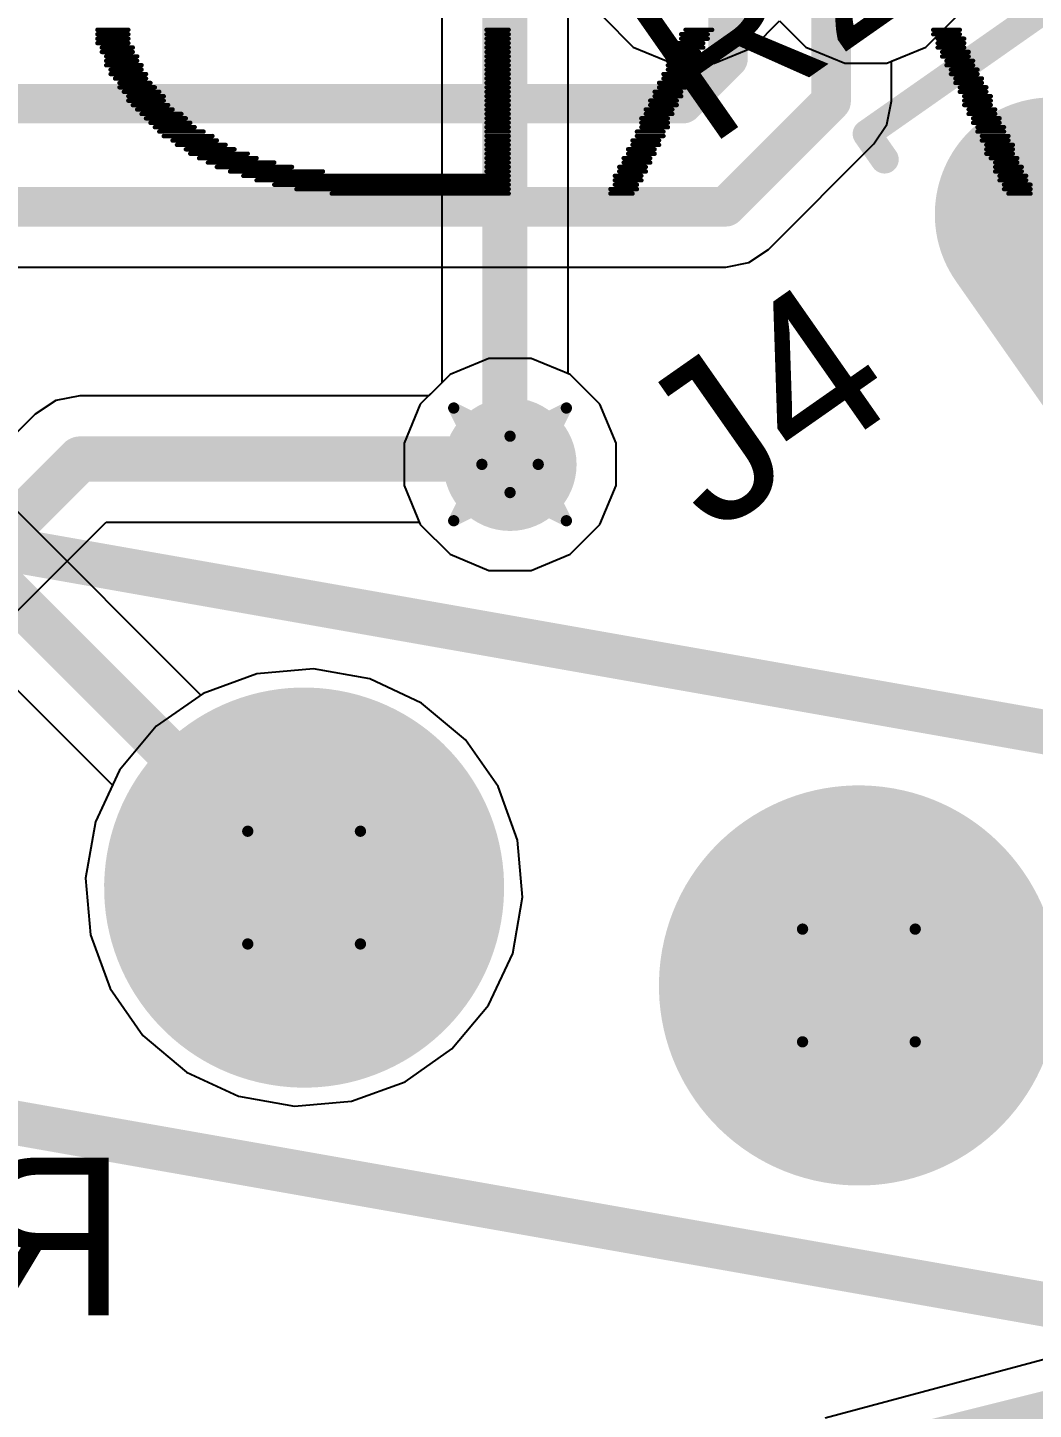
# Model space of a CAD drawing. Header units: inches. Extents: x -8 to 384, y -12 to 64.
# Drawn here: x 16.49 to 21.03, y -8.25 to -2.02 of the extents above; entities that cross this region are included whole.
import ezdxf

# ---------------------------------------------------------------- set-up
doc = ezdxf.new("R2010")
doc.units = ezdxf.units.IN
for name, color, linetype in [('Board_outline', 216, 'Continuous'), ('Bottom Layer', 5, 'Continuous'), ('Bottom Overlay', 54, 'Continuous'), ('Bottom Solder', 6, 'Continuous'), ('Drill Drawing', 1, 'Continuous'), ('Mechanical 13', 56, 'Continuous'), ('Multi-Layer', 9, 'Continuous'), ('Pad Holes', 156, 'Continuous'), ('Top Layer', 1, 'Continuous'), ('Top Overlay', 2, 'Continuous'), ('Top Solder', 216, 'Continuous'), ('Via Holes', 16, 'Continuous')]:
    doc.layers.add(name, color=color, linetype=linetype)
doc.styles.add('Arial', font='', dxfattribs={"height": 0.2})
doc.styles.get('Arial').set_extended_font_data('Arial')

# ---------------------------------------------------------------- blocks, each defined once
blk = doc.blocks.new('HDR1X8_10')
at = {"layer": 'Bottom Layer'}
h = blk.add_hatch(color=5, dxfattribs=at)
edge = h.paths.add_edge_path()
edge.add_arc((15.24, 0), 0.8, 0, 360)
h = blk.add_hatch(color=5, dxfattribs=at)
edge = h.paths.add_edge_path()
edge.add_arc((17.78, 0), 0.8, 0, 360)
at = {"layer": 'Bottom Solder'}
h = blk.add_hatch(color=6, dxfattribs=at)
edge = h.paths.add_edge_path()
edge.add_arc((15.24, 0), 0.9016, 0, 360)
h = blk.add_hatch(color=6, dxfattribs=at)
edge = h.paths.add_edge_path()
edge.add_arc((17.78, 0), 0.9016, 0, 360)
at = {"layer": 'Multi-Layer'}
h = blk.add_hatch(color=9, dxfattribs=at)
edge = h.paths.add_edge_path()
edge.add_arc((15.24, 0), 0.8, 0, 360)
h = blk.add_hatch(color=9, dxfattribs=at)
edge = h.paths.add_edge_path()
edge.add_arc((17.78, 0), 0.8, 0, 360)
at = {"layer": 'Pad Holes'}
h = blk.add_hatch(color=7, dxfattribs=at)
edge = h.paths.add_edge_path()
edge.add_arc((15.24, 0), 0.475, 0, 360)
h = blk.add_hatch(color=7, dxfattribs=at)
edge = h.paths.add_edge_path()
edge.add_arc((17.78, 0), 0.475, 0, 360)
at = {"layer": 'Top Layer'}
h = blk.add_hatch(color=1, dxfattribs=at)
edge = h.paths.add_edge_path()
edge.add_arc((15.24, 0), 0.8, 0, 360)
h = blk.add_hatch(color=1, dxfattribs=at)
edge = h.paths.add_edge_path()
edge.add_arc((17.78, 0), 0.8, 0, 360)
at = {"layer": 'Top Solder'}
h = blk.add_hatch(color=216, dxfattribs=at)
edge = h.paths.add_edge_path()
edge.add_arc((15.24, 0), 0.9016, 0, 360)
h = blk.add_hatch(color=216, dxfattribs=at)
edge = h.paths.add_edge_path()
edge.add_arc((17.78, 0), 0.9016, 0, 360)
at = {"layer": 'Top Overlay', "const_width": 0.2}
for points in [[(-1.27, 1.27), (19.05, 1.27)], [(-1.27, -1.27), (19.05, -1.27)]]:
    blk.add_lwpolyline(points, dxfattribs=at)
blk = doc.blocks.new('2305018_2_70')
at = {"layer": 'Bottom Layer'}
h = blk.add_hatch(color=5, dxfattribs=at)
edge = h.paths.add_edge_path()
edge.add_arc((-4.45, 1), 0.425, 180, 360)
edge.add_line((-4.025, 1), (-4.025, 2))
edge.add_arc((-4.45, 2), 0.425, 0, 180)
edge.add_line((-4.875, 2), (-4.875, 1))
at = {"layer": 'Bottom Solder'}
h = blk.add_hatch(color=6, dxfattribs=at)
edge = h.paths.add_edge_path()
edge.add_arc((-4.45, 1), 0.5266, 180, 360)
edge.add_line((-3.9234, 1), (-3.9234, 2))
edge.add_arc((-4.45, 2), 0.5266, 0, 180)
edge.add_line((-4.9766, 2), (-4.9766, 1))
at = {"layer": 'Multi-Layer'}
h = blk.add_hatch(color=9, dxfattribs=at)
edge = h.paths.add_edge_path()
edge.add_arc((-4.45, 1), 0.425, 180, 360)
edge.add_line((-4.025, 1), (-4.025, 2))
edge.add_arc((-4.45, 2), 0.425, 0, 180)
edge.add_line((-4.875, 2), (-4.875, 1))
at = {"layer": 'Pad Holes'}
h = blk.add_hatch(color=7, dxfattribs=at)
edge = h.paths.add_edge_path()
edge.add_arc((-4.45, 1), 0.225, 180, 360)
edge.add_line((-4.225, 1), (-4.225, 2))
edge.add_arc((-4.45, 2), 0.225, 0, 180)
edge.add_line((-4.675, 2), (-4.675, 1))
at = {"layer": 'Top Layer'}
h = blk.add_hatch(color=1, dxfattribs=at)
edge = h.paths.add_edge_path()
edge.add_arc((-4.45, 1), 0.425, 180, 360)
edge.add_line((-4.025, 1), (-4.025, 2))
edge.add_arc((-4.45, 2), 0.425, 0, 180)
edge.add_line((-4.875, 2), (-4.875, 1))
at = {"layer": 'Top Solder'}
h = blk.add_hatch(color=216, dxfattribs=at)
edge = h.paths.add_edge_path()
edge.add_arc((-4.45, 1), 0.5266, 180, 360)
edge.add_line((-3.9234, 1), (-3.9234, 2))
edge.add_arc((-4.45, 2), 0.5266, 0, 180)
edge.add_line((-4.9766, 2), (-4.9766, 1))
at = {"layer": 'Mechanical 13', "const_width": 0.127}
blk.add_lwpolyline([(-4.925, 2.775), (4.925, 2.775)], dxfattribs=at)
at = {"layer": 'Mechanical 13', "const_width": 0.0635}
blk.add_lwpolyline([(-4.9567, 2.775, 1), (-4.8932, 2.775, 1)], format="xyb", close=True, dxfattribs=at)
at = {"layer": 'Top Overlay', "const_width": 0.127}
for points in [[(-4.925, 2.775), (4.925, 2.775)], [(-4.925, 2.775), (-4.925, 2.6344)]]:
    blk.add_lwpolyline(points, dxfattribs=at)
at = {"layer": 'Top Overlay', "const_width": 0.0635}
for points in [[(-4.9567, 2.775, 1), (-4.8932, 2.775, 1)], [(-4.9567, 2.775, 1), (-4.8932, 2.775, 1)], [(-4.9568, 2.6344, 1), (-4.8933, 2.6344, 1)]]:
    blk.add_lwpolyline(points, format="xyb", close=True, dxfattribs=at)

msp = doc.modelspace()

# ---------------------------------------------------------------- hatches: boundary and pattern name
at = {"layer": 'Bottom Layer'}
h = msp.add_hatch(color=5, dxfattribs=at)
edge = h.paths.add_edge_path()
edge.add_arc((18.669, -3.9878), 0.3, 0, 360)
at = {"layer": 'Top Layer'}
msp.add_hatch(color=1, dxfattribs=at).paths.add_polyline_path([(23.5817, -7.2571), (25.3152, -6.0433), (22.4076, -1.8909), (20.6742, -3.1046)])
h = msp.add_hatch(color=1, dxfattribs=at)
edge = h.paths.add_edge_path()
edge.add_arc((18.669, -3.9878), 0.3, 0, 360)
at = {"layer": 'Via Holes'}
h = msp.add_hatch(color=7, dxfattribs=at)
edge = h.paths.add_edge_path()
edge.add_arc((18.669, -3.9878), 0.15, 0, 360)

# ---------------------------------------------------------------- linework, layer by layer
at = {"layer": 'Board_outline', "const_width": 0.254}
msp.add_lwpolyline([(37.5368, 13.3604, 1), (-7.4632, 13.3604, 1)], format="xyb", close=True, dxfattribs=at)
at = {"layer": 'Bottom Layer'}
for p, q in [((20.5439, -2.1069), (20.6783, -1.9725)), ((20.3887, -2.1712), (20.5439, -2.1069)), ((20.3887, -2.3515), (20.3887, -2.1712)), ((20.368, -2.4556), (20.3887, -2.3515)), ((20.3091, -2.5438), (20.368, -2.4556)), ((19.8336, -3.0193), (20.3091, -2.5438)), ((20.3091, -2.5438), (20.3091, -2.5438)), ((19.7454, -3.0782), (19.8336, -3.0193)), ((9.5901, -3.0989), (19.6413, -3.0989)), ((19.6413, -3.0989), (19.7454, -3.0782)), ((18.574, -3.51), (18.3983, -3.5827)), ((18.764, -3.51), (18.574, -3.51)), ((18.9397, -3.5827), (18.764, -3.51)), ((18.3983, -3.5827), (18.3026, -3.6785)), ((19.0741, -3.7171), (18.9397, -3.5827)), ((16.6208, -3.7002), (16.5283, -3.7619)), ((16.7298, -3.6785), (16.6208, -3.7002)), ((18.3026, -3.6785), (16.7298, -3.6785)), ((19.1468, -3.8928), (19.0741, -3.7171)), ((16.5283, -3.7619), (15.7001, -4.5902)), ((16.5283, -3.7619), (16.5283, -3.7619)), ((19.1468, -4.0828), (19.1468, -3.8928)), ((19.0741, -4.2585), (19.1468, -4.0828)), ((16.107, -4.989), (16.8478, -4.2482)), ((16.8478, -4.2482), (18.2597, -4.2482)), ((18.2597, -4.2482), (18.2639, -4.2585)), ((18.2639, -4.2585), (18.3983, -4.3929)), ((18.9397, -4.3929), (19.0741, -4.2585)), ((18.3983, -4.3929), (18.574, -4.4656)), ((18.764, -4.4656), (18.9397, -4.3929)), ((18.574, -4.4656), (18.764, -4.4656)), ((17.7835, -4.9099), (17.527, -4.9323)), ((18.037, -4.9546), (17.7835, -4.9099)), ((17.527, -4.9323), (17.285, -5.0204)), ((18.2703, -5.0634), (18.037, -4.9546)), ((17.285, -5.0204), (17.0741, -5.1681)), ((18.4676, -5.2289), (18.2703, -5.0634)), ((17.0741, -5.1681), (16.9087, -5.3653)), ((18.6152, -5.4398), (18.4676, -5.2289)), ((16.9087, -5.3653), (16.7999, -5.5986)), ((18.7033, -5.6817), (18.6152, -5.4398)), ((16.7999, -5.5986), (16.7551, -5.8522)), ((18.7257, -5.9382), (18.7033, -5.6817)), ((16.7551, -5.8522), (16.7776, -6.1087)), ((18.681, -6.1918), (18.7257, -5.9382)), ((16.7776, -6.1087), (16.8656, -6.3506)), ((18.5722, -6.4251), (18.681, -6.1918)), ((16.8656, -6.3506), (17.0133, -6.5615)), ((18.4067, -6.6223), (18.5722, -6.4251)), ((17.0133, -6.5615), (17.2105, -6.727)), ((18.1958, -6.77), (18.4067, -6.6223)), ((17.2105, -6.727), (17.4439, -6.8358)), ((17.9539, -6.8581), (18.1958, -6.77)), ((17.4439, -6.8358), (17.6974, -6.8805)), ((17.6974, -6.8805), (17.9539, -6.8581)), ((21.4965, -7.9089), (20.0899, -8.2858))]:
    msp.add_line(p, q, dxfattribs=at)
for points, const_width in [([(19.652, -2.159), (19.652, -1.8583)], 0.1778), ([(20.1168, -2.3515), (20.1168, -1.8583)], 0.1778), ([(19.4488, -2.3622), (19.652, -2.159)], 0.1778), ([(10.2039, -2.3622), (19.4488, -2.3622)], 0.1778), ([(19.6413, -2.827), (20.1168, -2.3515)], 0.1778), ([(9.5901, -2.827), (19.6413, -2.827)], 0.1778), ([(15.239, -5.4541), (16.7298, -3.9634)], 0.2032), ([(16.7298, -3.9634), (18.6446, -3.9634)], 0.2032), ([(18.6446, -3.9634), (18.669, -3.9878)], 0.2032)]:
    msp.add_lwpolyline(points, dxfattribs=dict(at, const_width=const_width))
for points, const_width in [([(19.6075, -2.159, 1), (19.6964, -2.159, 1)], 0.0889), ([(19.6075, -2.159, 1), (19.6964, -2.159, 1)], 0.0889), ([(19.4043, -2.3622, 1), (19.4932, -2.3622, 1)], 0.0889), ([(19.4043, -2.3622, 1), (19.4932, -2.3622, 1)], 0.0889), ([(20.0724, -2.3515, 1), (20.1612, -2.3515, 1)], 0.0889), ([(20.0724, -2.3515, 1), (20.1612, -2.3515, 1)], 0.0889), ([(19.5969, -2.827, 1), (19.6858, -2.827, 1)], 0.0889), ([(19.5969, -2.827, 1), (19.6858, -2.827, 1)], 0.0889), ([(16.679, -3.9634, 1), (16.7806, -3.9634, 1)], 0.1016), ([(16.679, -3.9634, 1), (16.7806, -3.9634, 1)], 0.1016), ([(18.5938, -3.9634, 1), (18.6954, -3.9634, 1)], 0.1016), ([(18.5938, -3.9634, 1), (18.6954, -3.9634, 1)], 0.1016), ([(18.6182, -3.9878, 1), (18.7198, -3.9878, 1)], 0.1016)]:
    msp.add_lwpolyline(points, format="xyb", close=True, dxfattribs=dict(at, const_width=const_width))
at = {"layer": 'Bottom Overlay', "const_width": 0.0199}
for points in [[(16.8084, -2.0294), (16.948, -2.0294)], [(16.8084, -2.0493), (16.948, -2.0493)], [(18.5631, -2.0294), (18.6628, -2.0294)], [(18.5631, -2.0493), (18.6628, -2.0493)], [(19.4405, -2.0493), (19.5601, -2.0493)], [(19.4604, -2.0294), (19.5801, -2.0294)], [(20.5771, -2.0294), (20.6967, -2.0294)], [(20.5771, -2.0493), (20.6967, -2.0493)], [(16.8084, -2.0693), (16.948, -2.0693)], [(16.8084, -2.0892), (16.948, -2.0892)], [(16.8283, -2.1091), (16.9679, -2.1091)], [(18.5631, -2.0693), (18.6628, -2.0693)], [(18.5631, -2.0892), (18.6628, -2.0892)], [(18.5631, -2.1091), (18.6628, -2.1091)], [(19.4205, -2.0892), (19.5402, -2.0892)], [(19.4205, -2.1091), (19.5402, -2.1091)], [(19.4405, -2.0693), (19.5601, -2.0693)], [(20.597, -2.0693), (20.7167, -2.0693)], [(20.597, -2.0892), (20.7167, -2.0892)], [(20.597, -2.1091), (20.7167, -2.1091)], [(16.8283, -2.1291), (16.9679, -2.1291)], [(16.8483, -2.149), (16.9878, -2.149)], [(16.8483, -2.169), (16.9878, -2.169)], [(16.8483, -2.1889), (17.0078, -2.1889)], [(18.5631, -2.1291), (18.6628, -2.1291)], [(18.5631, -2.149), (18.6628, -2.149)], [(18.5631, -2.169), (18.6628, -2.169)], [(18.5631, -2.1889), (18.6628, -2.1889)], [(19.3807, -2.169), (19.5003, -2.169)], [(19.3807, -2.1889), (19.5003, -2.1889)], [(19.4006, -2.1291), (19.5202, -2.1291)], [(19.4006, -2.149), (19.5202, -2.149)], [(20.617, -2.1291), (20.7366, -2.1291)], [(20.617, -2.149), (20.7366, -2.149)], [(20.6369, -2.169), (20.7565, -2.169)], [(20.6369, -2.1889), (20.7565, -2.1889)], [(16.8682, -2.2089), (17.0078, -2.2089)], [(16.8682, -2.2288), (17.0277, -2.2288)], [(16.8881, -2.2487), (17.0277, -2.2487)], [(18.5631, -2.2089), (18.6628, -2.2089)], [(18.5631, -2.2288), (18.6628, -2.2288)], [(18.5631, -2.2487), (18.6628, -2.2487)], [(19.3607, -2.2288), (19.4804, -2.2288)], [(19.3607, -2.2487), (19.4604, -2.2487)], [(19.3807, -2.2089), (19.5003, -2.2089)], [(20.6568, -2.2089), (20.7765, -2.2089)], [(20.6568, -2.2288), (20.7765, -2.2288)], [(20.6768, -2.2487), (20.7964, -2.2487)], [(16.9081, -2.2687), (17.0477, -2.2687)], [(16.9081, -2.2886), (17.0676, -2.2886)], [(16.928, -2.3086), (17.0876, -2.3086)], [(18.5631, -2.2687), (18.6628, -2.2687)], [(18.5631, -2.2886), (18.6628, -2.2886)], [(18.5631, -2.3086), (18.6628, -2.3086)], [(19.3208, -2.3086), (19.4405, -2.3086)], [(19.3408, -2.2687), (19.4604, -2.2687)], [(19.3408, -2.2886), (19.4604, -2.2886)], [(20.6768, -2.2687), (20.7964, -2.2687)], [(20.6967, -2.2886), (20.8164, -2.2886)], [(20.6967, -2.3086), (20.8164, -2.3086)], [(16.948, -2.3285), (17.1075, -2.3285)], [(16.948, -2.3484), (17.1075, -2.3484)], [(16.9679, -2.3684), (17.1274, -2.3684)], [(18.5631, -2.3285), (18.6628, -2.3285)], [(18.5631, -2.3484), (18.6628, -2.3484)], [(18.5631, -2.3684), (18.6628, -2.3684)], [(19.3009, -2.3484), (19.4205, -2.3484)], [(19.3009, -2.3684), (19.4205, -2.3684)], [(19.3208, -2.3285), (19.4405, -2.3285)], [(20.7167, -2.3285), (20.8363, -2.3285)], [(20.7167, -2.3484), (20.8363, -2.3484)], [(20.7167, -2.3684), (20.8363, -2.3684)], [(16.9878, -2.3883), (17.1474, -2.3883)], [(17.0078, -2.4083), (17.1873, -2.4083)], [(17.0277, -2.4282), (17.2072, -2.4282)], [(18.5631, -2.3883), (18.6628, -2.3883)], [(18.5631, -2.4083), (18.6628, -2.4083)], [(18.5631, -2.4282), (18.6628, -2.4282)], [(19.261, -2.4282), (19.3807, -2.4282)], [(19.281, -2.3883), (19.4006, -2.3883)], [(19.281, -2.4083), (19.4006, -2.4083)], [(20.7366, -2.3883), (20.8562, -2.3883)], [(20.7366, -2.4083), (20.8562, -2.4083)], [(20.7565, -2.4282), (20.8762, -2.4282)], [(17.0477, -2.4481), (17.2271, -2.4481)], [(17.0676, -2.4681), (17.2471, -2.4681)], [(17.0876, -2.488), (17.287, -2.488)], [(18.5631, -2.4481), (18.6628, -2.4481)], [(18.5631, -2.4681), (18.6628, -2.4681)], [(18.5631, -2.488), (18.6628, -2.488)], [(19.2411, -2.488), (19.3607, -2.488)], [(19.261, -2.4481), (19.3807, -2.4481)], [(19.261, -2.4681), (19.3807, -2.4681)], [(20.7565, -2.4481), (20.8762, -2.4481)], [(20.7765, -2.4681), (20.8961, -2.4681)], [(20.7765, -2.488), (20.8961, -2.488)], [(17.1075, -2.508), (17.3268, -2.508)], [(17.1474, -2.5279), (17.3468, -2.5279)], [(17.1673, -2.5478), (17.3867, -2.5478)], [(18.5631, -2.508), (18.6628, -2.508)], [(18.5631, -2.5279), (18.6628, -2.5279)], [(18.5631, -2.5478), (18.6628, -2.5478)], [(19.2211, -2.5279), (19.3408, -2.5279)], [(19.2211, -2.5478), (19.3408, -2.5478)], [(19.2411, -2.508), (19.3607, -2.508)], [(20.7964, -2.508), (20.9161, -2.508)], [(20.7964, -2.5279), (20.9161, -2.5279)], [(20.8164, -2.5478), (20.936, -2.5478)], [(17.2072, -2.5678), (17.4265, -2.5678)], [(17.2271, -2.5877), (17.4864, -2.5877)], [(17.267, -2.6077), (17.5262, -2.6077)], [(18.5631, -2.5678), (18.6628, -2.5678)], [(18.5631, -2.5877), (18.6628, -2.5877)], [(18.5631, -2.6077), (18.6628, -2.6077)], [(19.1813, -2.6077), (19.3009, -2.6077)], [(19.2012, -2.5678), (19.3208, -2.5678)], [(19.2012, -2.5877), (19.3208, -2.5877)], [(20.8164, -2.5678), (20.936, -2.5678)], [(20.8164, -2.5877), (20.936, -2.5877)], [(20.8363, -2.6077), (20.9559, -2.6077)], [(17.3069, -2.6276), (17.606, -2.6276)], [(17.3468, -2.6475), (17.6858, -2.6475)], [(17.4066, -2.6675), (17.8253, -2.6675)], [(17.4664, -2.6874), (18.6628, -2.6874)], [(18.5631, -2.6276), (18.6628, -2.6276)], [(18.5631, -2.6475), (18.6628, -2.6475)], [(18.5631, -2.6675), (18.6628, -2.6675)], [(19.1414, -2.6874), (19.261, -2.6874)], [(19.1613, -2.6475), (19.281, -2.6475)], [(19.1613, -2.6675), (19.281, -2.6675)], [(19.1813, -2.6276), (19.3009, -2.6276)], [(20.8562, -2.6276), (20.9559, -2.6276)], [(20.8562, -2.6475), (20.9759, -2.6475)], [(20.8562, -2.6675), (20.9759, -2.6675)], [(20.8762, -2.6874), (20.9958, -2.6874)], [(17.5262, -2.7074), (18.6628, -2.7074)], [(17.606, -2.7273), (18.6628, -2.7273)], [(17.7057, -2.7472), (18.6628, -2.7472)], [(19.1214, -2.7472), (19.2411, -2.7472)], [(19.1414, -2.7074), (19.261, -2.7074)], [(19.1414, -2.7273), (19.2411, -2.7273)], [(20.8762, -2.7074), (20.9958, -2.7074)], [(20.8961, -2.7273), (21.0158, -2.7273)], [(20.8961, -2.7472), (21.0158, -2.7472)], [(17.8652, -2.7672), (18.6628, -2.7672)], [(19.1214, -2.7672), (19.2211, -2.7672)], [(20.9161, -2.7672), (21.0158, -2.7672)]]:
    msp.add_lwpolyline(points, dxfattribs=at)
at = {"layer": 'Bottom Overlay', "const_width": 0.00997}
for points in [[(16.8034, -2.0294, 1), (16.8134, -2.0294, 1)], [(16.8034, -2.0493, 1), (16.8134, -2.0493, 1)], [(16.943, -2.0294, 1), (16.953, -2.0294, 1)], [(16.943, -2.0493, 1), (16.953, -2.0493, 1)], [(18.5581, -2.0294, 1), (18.5681, -2.0294, 1)], [(18.5581, -2.0493, 1), (18.5681, -2.0493, 1)], [(18.6578, -2.0294, 1), (18.6678, -2.0294, 1)], [(18.6578, -2.0493, 1), (18.6678, -2.0493, 1)], [(19.4355, -2.0493, 1), (19.4455, -2.0493, 1)], [(19.4554, -2.0294, 1), (19.4654, -2.0294, 1)], [(19.5551, -2.0493, 1), (19.5651, -2.0493, 1)], [(19.5751, -2.0294, 1), (19.5851, -2.0294, 1)], [(20.5721, -2.0294, 1), (20.5821, -2.0294, 1)], [(20.5721, -2.0493, 1), (20.5821, -2.0493, 1)], [(20.6917, -2.0294, 1), (20.7017, -2.0294, 1)], [(20.6917, -2.0493, 1), (20.7017, -2.0493, 1)], [(16.8034, -2.0693, 1), (16.8134, -2.0693, 1)], [(16.8034, -2.0892, 1), (16.8134, -2.0892, 1)], [(16.8233, -2.1091, 1), (16.8333, -2.1091, 1)], [(16.943, -2.0693, 1), (16.953, -2.0693, 1)], [(16.943, -2.0892, 1), (16.953, -2.0892, 1)], [(16.9629, -2.1091, 1), (16.9729, -2.1091, 1)], [(18.5581, -2.0693, 1), (18.5681, -2.0693, 1)], [(18.5581, -2.0892, 1), (18.5681, -2.0892, 1)], [(18.5581, -2.1091, 1), (18.5681, -2.1091, 1)], [(18.6578, -2.0693, 1), (18.6678, -2.0693, 1)], [(18.6578, -2.0892, 1), (18.6678, -2.0892, 1)], [(18.6578, -2.1091, 1), (18.6678, -2.1091, 1)], [(19.4156, -2.0892, 1), (19.4255, -2.0892, 1)], [(19.4156, -2.1091, 1), (19.4255, -2.1091, 1)], [(19.4355, -2.0693, 1), (19.4455, -2.0693, 1)], [(19.5352, -2.0892, 1), (19.5452, -2.0892, 1)], [(19.5352, -2.1091, 1), (19.5452, -2.1091, 1)], [(19.5551, -2.0693, 1), (19.5651, -2.0693, 1)], [(20.592, -2.0693, 1), (20.602, -2.0693, 1)], [(20.592, -2.0892, 1), (20.602, -2.0892, 1)], [(20.592, -2.1091, 1), (20.602, -2.1091, 1)], [(20.7117, -2.0693, 1), (20.7216, -2.0693, 1)], [(20.7117, -2.0892, 1), (20.7216, -2.0892, 1)], [(20.7117, -2.1091, 1), (20.7216, -2.1091, 1)], [(16.8233, -2.1291, 1), (16.8333, -2.1291, 1)], [(16.8433, -2.149, 1), (16.8533, -2.149, 1)], [(16.8433, -2.169, 1), (16.8533, -2.169, 1)], [(16.8433, -2.1889, 1), (16.8533, -2.1889, 1)], [(16.9629, -2.1291, 1), (16.9729, -2.1291, 1)], [(16.9829, -2.149, 1), (16.9928, -2.149, 1)], [(16.9829, -2.169, 1), (16.9928, -2.169, 1)], [(17.0028, -2.1889, 1), (17.0128, -2.1889, 1)], [(18.5581, -2.1291, 1), (18.5681, -2.1291, 1)], [(18.5581, -2.149, 1), (18.5681, -2.149, 1)], [(18.5581, -2.169, 1), (18.5681, -2.169, 1)], [(18.5581, -2.1889, 1), (18.5681, -2.1889, 1)], [(18.6578, -2.1291, 1), (18.6678, -2.1291, 1)], [(18.6578, -2.149, 1), (18.6678, -2.149, 1)], [(18.6578, -2.169, 1), (18.6678, -2.169, 1)], [(18.6578, -2.1889, 1), (18.6678, -2.1889, 1)], [(19.3757, -2.169, 1), (19.3857, -2.169, 1)], [(19.3757, -2.1889, 1), (19.3857, -2.1889, 1)], [(19.3956, -2.1291, 1), (19.4056, -2.1291, 1)], [(19.3956, -2.149, 1), (19.4056, -2.149, 1)], [(19.4953, -2.169, 1), (19.5053, -2.169, 1)], [(19.4953, -2.1889, 1), (19.5053, -2.1889, 1)], [(19.5153, -2.1291, 1), (19.5252, -2.1291, 1)], [(19.5153, -2.149, 1), (19.5252, -2.149, 1)], [(20.612, -2.1291, 1), (20.6219, -2.1291, 1)], [(20.612, -2.149, 1), (20.6219, -2.149, 1)], [(20.6319, -2.169, 1), (20.6419, -2.169, 1)], [(20.6319, -2.1889, 1), (20.6419, -2.1889, 1)], [(20.7316, -2.1291, 1), (20.7416, -2.1291, 1)], [(20.7316, -2.149, 1), (20.7416, -2.149, 1)], [(20.7516, -2.169, 1), (20.7615, -2.169, 1)], [(20.7516, -2.1889, 1), (20.7615, -2.1889, 1)], [(16.8632, -2.2089, 1), (16.8732, -2.2089, 1)], [(16.8632, -2.2288, 1), (16.8732, -2.2288, 1)], [(16.8832, -2.2487, 1), (16.8931, -2.2487, 1)], [(17.0028, -2.2089, 1), (17.0128, -2.2089, 1)], [(17.0227, -2.2288, 1), (17.0327, -2.2288, 1)], [(17.0227, -2.2487, 1), (17.0327, -2.2487, 1)], [(18.5581, -2.2089, 1), (18.5681, -2.2089, 1)], [(18.5581, -2.2288, 1), (18.5681, -2.2288, 1)], [(18.5581, -2.2487, 1), (18.5681, -2.2487, 1)], [(18.6578, -2.2089, 1), (18.6678, -2.2089, 1)], [(18.6578, -2.2288, 1), (18.6678, -2.2288, 1)], [(18.6578, -2.2487, 1), (18.6678, -2.2487, 1)], [(19.3557, -2.2288, 1), (19.3657, -2.2288, 1)], [(19.3557, -2.2487, 1), (19.3657, -2.2487, 1)], [(19.3757, -2.2089, 1), (19.3857, -2.2089, 1)], [(19.4554, -2.2487, 1), (19.4654, -2.2487, 1)], [(19.4754, -2.2288, 1), (19.4854, -2.2288, 1)], [(19.4953, -2.2089, 1), (19.5053, -2.2089, 1)], [(20.6519, -2.2089, 1), (20.6618, -2.2089, 1)], [(20.6519, -2.2288, 1), (20.6618, -2.2288, 1)], [(20.6718, -2.2487, 1), (20.6818, -2.2487, 1)], [(20.7715, -2.2089, 1), (20.7815, -2.2089, 1)], [(20.7715, -2.2288, 1), (20.7815, -2.2288, 1)], [(20.7914, -2.2487, 1), (20.8014, -2.2487, 1)], [(16.9031, -2.2687, 1), (16.9131, -2.2687, 1)], [(16.9031, -2.2886, 1), (16.9131, -2.2886, 1)], [(16.923, -2.3086, 1), (16.933, -2.3086, 1)], [(17.0427, -2.2687, 1), (17.0527, -2.2687, 1)], [(17.0626, -2.2886, 1), (17.0726, -2.2886, 1)], [(17.0826, -2.3086, 1), (17.0925, -2.3086, 1)], [(18.5581, -2.2687, 1), (18.5681, -2.2687, 1)], [(18.5581, -2.2886, 1), (18.5681, -2.2886, 1)], [(18.5581, -2.3086, 1), (18.5681, -2.3086, 1)], [(18.6578, -2.2687, 1), (18.6678, -2.2687, 1)], [(18.6578, -2.2886, 1), (18.6678, -2.2886, 1)], [(18.6578, -2.3086, 1), (18.6678, -2.3086, 1)], [(19.3159, -2.3086, 1), (19.3258, -2.3086, 1)], [(19.3358, -2.2687, 1), (19.3458, -2.2687, 1)], [(19.3358, -2.2886, 1), (19.3458, -2.2886, 1)], [(19.4355, -2.3086, 1), (19.4455, -2.3086, 1)], [(19.4554, -2.2687, 1), (19.4654, -2.2687, 1)], [(19.4554, -2.2886, 1), (19.4654, -2.2886, 1)], [(20.6718, -2.2687, 1), (20.6818, -2.2687, 1)], [(20.6917, -2.2886, 1), (20.7017, -2.2886, 1)], [(20.6917, -2.3086, 1), (20.7017, -2.3086, 1)], [(20.7914, -2.2687, 1), (20.8014, -2.2687, 1)], [(20.8114, -2.2886, 1), (20.8213, -2.2886, 1)], [(20.8114, -2.3086, 1), (20.8213, -2.3086, 1)], [(16.943, -2.3285, 1), (16.953, -2.3285, 1)], [(16.943, -2.3484, 1), (16.953, -2.3484, 1)], [(16.9629, -2.3684, 1), (16.9729, -2.3684, 1)], [(17.1025, -2.3285, 1), (17.1125, -2.3285, 1)], [(17.1025, -2.3484, 1), (17.1125, -2.3484, 1)], [(17.1224, -2.3684, 1), (17.1324, -2.3684, 1)], [(18.5581, -2.3285, 1), (18.5681, -2.3285, 1)], [(18.5581, -2.3484, 1), (18.5681, -2.3484, 1)], [(18.5581, -2.3684, 1), (18.5681, -2.3684, 1)], [(18.6578, -2.3285, 1), (18.6678, -2.3285, 1)], [(18.6578, -2.3484, 1), (18.6678, -2.3484, 1)], [(18.6578, -2.3684, 1), (18.6678, -2.3684, 1)], [(19.2959, -2.3484, 1), (19.3059, -2.3484, 1)], [(19.2959, -2.3684, 1), (19.3059, -2.3684, 1)], [(19.3159, -2.3285, 1), (19.3258, -2.3285, 1)], [(19.4156, -2.3484, 1), (19.4255, -2.3484, 1)], [(19.4156, -2.3684, 1), (19.4255, -2.3684, 1)], [(19.4355, -2.3285, 1), (19.4455, -2.3285, 1)], [(20.7117, -2.3285, 1), (20.7216, -2.3285, 1)], [(20.7117, -2.3484, 1), (20.7216, -2.3484, 1)], [(20.7117, -2.3684, 1), (20.7216, -2.3684, 1)], [(20.8313, -2.3285, 1), (20.8413, -2.3285, 1)], [(20.8313, -2.3484, 1), (20.8413, -2.3484, 1)], [(20.8313, -2.3684, 1), (20.8413, -2.3684, 1)], [(16.9829, -2.3883, 1), (16.9928, -2.3883, 1)], [(17.0028, -2.4083, 1), (17.0128, -2.4083, 1)], [(17.0227, -2.4282, 1), (17.0327, -2.4282, 1)], [(17.1424, -2.3883, 1), (17.1524, -2.3883, 1)], [(17.1823, -2.4083, 1), (17.1922, -2.4083, 1)], [(17.2022, -2.4282, 1), (17.2122, -2.4282, 1)], [(18.5581, -2.3883, 1), (18.5681, -2.3883, 1)], [(18.5581, -2.4083, 1), (18.5681, -2.4083, 1)], [(18.5581, -2.4282, 1), (18.5681, -2.4282, 1)], [(18.6578, -2.3883, 1), (18.6678, -2.3883, 1)], [(18.6578, -2.4083, 1), (18.6678, -2.4083, 1)], [(18.6578, -2.4282, 1), (18.6678, -2.4282, 1)], [(19.256, -2.4282, 1), (19.266, -2.4282, 1)], [(19.276, -2.3883, 1), (19.286, -2.3883, 1)], [(19.276, -2.4083, 1), (19.286, -2.4083, 1)], [(19.3757, -2.4282, 1), (19.3857, -2.4282, 1)], [(19.3956, -2.3883, 1), (19.4056, -2.3883, 1)], [(19.3956, -2.4083, 1), (19.4056, -2.4083, 1)], [(20.7316, -2.3883, 1), (20.7416, -2.3883, 1)], [(20.7316, -2.4083, 1), (20.7416, -2.4083, 1)], [(20.7516, -2.4282, 1), (20.7615, -2.4282, 1)], [(20.8513, -2.3883, 1), (20.8612, -2.3883, 1)], [(20.8513, -2.4083, 1), (20.8612, -2.4083, 1)], [(20.8712, -2.4282, 1), (20.8812, -2.4282, 1)], [(17.0427, -2.4481, 1), (17.0527, -2.4481, 1)], [(17.0626, -2.4681, 1), (17.0726, -2.4681, 1)], [(17.0826, -2.488, 1), (17.0925, -2.488, 1)], [(17.2221, -2.4481, 1), (17.2321, -2.4481, 1)], [(17.2421, -2.4681, 1), (17.2521, -2.4681, 1)], [(17.282, -2.488, 1), (17.2919, -2.488, 1)], [(18.5581, -2.4481, 1), (18.5681, -2.4481, 1)], [(18.5581, -2.4681, 1), (18.5681, -2.4681, 1)], [(18.5581, -2.488, 1), (18.5681, -2.488, 1)], [(18.6578, -2.4481, 1), (18.6678, -2.4481, 1)], [(18.6578, -2.4681, 1), (18.6678, -2.4681, 1)], [(18.6578, -2.488, 1), (18.6678, -2.488, 1)], [(19.2361, -2.488, 1), (19.2461, -2.488, 1)], [(19.256, -2.4481, 1), (19.266, -2.4481, 1)], [(19.256, -2.4681, 1), (19.266, -2.4681, 1)], [(19.3557, -2.488, 1), (19.3657, -2.488, 1)], [(19.3757, -2.4481, 1), (19.3857, -2.4481, 1)], [(19.3757, -2.4681, 1), (19.3857, -2.4681, 1)], [(20.7516, -2.4481, 1), (20.7615, -2.4481, 1)], [(20.7715, -2.4681, 1), (20.7815, -2.4681, 1)], [(20.7715, -2.488, 1), (20.7815, -2.488, 1)], [(20.8712, -2.4481, 1), (20.8812, -2.4481, 1)], [(20.8911, -2.4681, 1), (20.9011, -2.4681, 1)], [(20.8911, -2.488, 1), (20.9011, -2.488, 1)], [(17.1025, -2.508, 1), (17.1125, -2.508, 1)], [(17.1424, -2.5279, 1), (17.1524, -2.5279, 1)], [(17.1623, -2.5478, 1), (17.1723, -2.5478, 1)], [(17.3218, -2.508, 1), (17.3318, -2.508, 1)], [(17.3418, -2.5279, 1), (17.3518, -2.5279, 1)], [(17.3817, -2.5478, 1), (17.3916, -2.5478, 1)], [(18.5581, -2.508, 1), (18.5681, -2.508, 1)], [(18.5581, -2.5279, 1), (18.5681, -2.5279, 1)], [(18.5581, -2.5478, 1), (18.5681, -2.5478, 1)], [(18.6578, -2.508, 1), (18.6678, -2.508, 1)], [(18.6578, -2.5279, 1), (18.6678, -2.5279, 1)], [(18.6578, -2.5478, 1), (18.6678, -2.5478, 1)], [(19.2162, -2.5279, 1), (19.2261, -2.5279, 1)], [(19.2162, -2.5478, 1), (19.2261, -2.5478, 1)], [(19.2361, -2.508, 1), (19.2461, -2.508, 1)], [(19.3358, -2.5279, 1), (19.3458, -2.5279, 1)], [(19.3358, -2.5478, 1), (19.3458, -2.5478, 1)], [(19.3557, -2.508, 1), (19.3657, -2.508, 1)], [(20.7914, -2.508, 1), (20.8014, -2.508, 1)], [(20.7914, -2.5279, 1), (20.8014, -2.5279, 1)], [(20.8114, -2.5478, 1), (20.8213, -2.5478, 1)], [(20.9111, -2.508, 1), (20.921, -2.508, 1)], [(20.9111, -2.5279, 1), (20.921, -2.5279, 1)], [(20.931, -2.5478, 1), (20.941, -2.5478, 1)], [(17.2022, -2.5678, 1), (17.2122, -2.5678, 1)], [(17.2221, -2.5877, 1), (17.2321, -2.5877, 1)], [(17.262, -2.6077, 1), (17.272, -2.6077, 1)], [(17.4215, -2.5678, 1), (17.4315, -2.5678, 1)], [(17.4814, -2.5877, 1), (17.4913, -2.5877, 1)], [(17.5213, -2.6077, 1), (17.5312, -2.6077, 1)], [(18.5581, -2.5678, 1), (18.5681, -2.5678, 1)], [(18.5581, -2.5877, 1), (18.5681, -2.5877, 1)], [(18.5581, -2.6077, 1), (18.5681, -2.6077, 1)], [(18.6578, -2.5678, 1), (18.6678, -2.5678, 1)], [(18.6578, -2.5877, 1), (18.6678, -2.5877, 1)], [(18.6578, -2.6077, 1), (18.6678, -2.6077, 1)], [(19.1763, -2.6077, 1), (19.1863, -2.6077, 1)], [(19.1962, -2.5678, 1), (19.2062, -2.5678, 1)], [(19.1962, -2.5877, 1), (19.2062, -2.5877, 1)], [(19.2959, -2.6077, 1), (19.3059, -2.6077, 1)], [(19.3159, -2.5678, 1), (19.3258, -2.5678, 1)], [(19.3159, -2.5877, 1), (19.3258, -2.5877, 1)], [(20.8114, -2.5678, 1), (20.8213, -2.5678, 1)], [(20.8114, -2.5877, 1), (20.8213, -2.5877, 1)], [(20.8313, -2.6077, 1), (20.8413, -2.6077, 1)], [(20.931, -2.5678, 1), (20.941, -2.5678, 1)], [(20.931, -2.5877, 1), (20.941, -2.5877, 1)], [(20.951, -2.6077, 1), (20.9609, -2.6077, 1)], [(17.3019, -2.6276, 1), (17.3119, -2.6276, 1)], [(17.3418, -2.6475, 1), (17.3518, -2.6475, 1)], [(17.4016, -2.6675, 1), (17.4116, -2.6675, 1)], [(17.4614, -2.6874, 1), (17.4714, -2.6874, 1)], [(17.601, -2.6276, 1), (17.611, -2.6276, 1)], [(17.6808, -2.6475, 1), (17.6907, -2.6475, 1)], [(17.8204, -2.6675, 1), (17.8303, -2.6675, 1)], [(18.5581, -2.6276, 1), (18.5681, -2.6276, 1)], [(18.5581, -2.6475, 1), (18.5681, -2.6475, 1)], [(18.5581, -2.6675, 1), (18.5681, -2.6675, 1)], [(18.6578, -2.6276, 1), (18.6678, -2.6276, 1)], [(18.6578, -2.6475, 1), (18.6678, -2.6475, 1)], [(18.6578, -2.6675, 1), (18.6678, -2.6675, 1)], [(18.6578, -2.6874, 1), (18.6678, -2.6874, 1)], [(19.1364, -2.6874, 1), (19.1464, -2.6874, 1)], [(19.1563, -2.6475, 1), (19.1663, -2.6475, 1)], [(19.1563, -2.6675, 1), (19.1663, -2.6675, 1)], [(19.1763, -2.6276, 1), (19.1863, -2.6276, 1)], [(19.256, -2.6874, 1), (19.266, -2.6874, 1)], [(19.276, -2.6475, 1), (19.286, -2.6475, 1)], [(19.276, -2.6675, 1), (19.286, -2.6675, 1)], [(19.2959, -2.6276, 1), (19.3059, -2.6276, 1)], [(20.8513, -2.6276, 1), (20.8612, -2.6276, 1)], [(20.8513, -2.6475, 1), (20.8612, -2.6475, 1)], [(20.8513, -2.6675, 1), (20.8612, -2.6675, 1)], [(20.8712, -2.6874, 1), (20.8812, -2.6874, 1)], [(20.951, -2.6276, 1), (20.9609, -2.6276, 1)], [(20.9709, -2.6475, 1), (20.9809, -2.6475, 1)], [(20.9709, -2.6675, 1), (20.9809, -2.6675, 1)], [(20.9908, -2.6874, 1), (21.0008, -2.6874, 1)], [(17.5213, -2.7074, 1), (17.5312, -2.7074, 1)], [(17.601, -2.7273, 1), (17.611, -2.7273, 1)], [(17.7007, -2.7472, 1), (17.7107, -2.7472, 1)], [(18.6578, -2.7074, 1), (18.6678, -2.7074, 1)], [(18.6578, -2.7273, 1), (18.6678, -2.7273, 1)], [(18.6578, -2.7472, 1), (18.6678, -2.7472, 1)], [(19.1165, -2.7472, 1), (19.1264, -2.7472, 1)], [(19.1364, -2.7074, 1), (19.1464, -2.7074, 1)], [(19.1364, -2.7273, 1), (19.1464, -2.7273, 1)], [(19.2361, -2.7273, 1), (19.2461, -2.7273, 1)], [(19.2361, -2.7472, 1), (19.2461, -2.7472, 1)], [(19.256, -2.7074, 1), (19.266, -2.7074, 1)], [(20.8712, -2.7074, 1), (20.8812, -2.7074, 1)], [(20.8911, -2.7273, 1), (20.9011, -2.7273, 1)], [(20.8911, -2.7472, 1), (20.9011, -2.7472, 1)], [(20.9908, -2.7074, 1), (21.0008, -2.7074, 1)], [(21.0108, -2.7273, 1), (21.0207, -2.7273, 1)], [(21.0108, -2.7472, 1), (21.0207, -2.7472, 1)], [(17.8602, -2.7672, 1), (17.8702, -2.7672, 1)], [(18.6578, -2.7672, 1), (18.6678, -2.7672, 1)], [(19.1165, -2.7672, 1), (19.1264, -2.7672, 1)], [(19.2162, -2.7672, 1), (19.2261, -2.7672, 1)], [(20.9111, -2.7672, 1), (20.921, -2.7672, 1)], [(21.0108, -2.7672, 1), (21.0207, -2.7672, 1)]]:
    msp.add_lwpolyline(points, format="xyb", close=True, dxfattribs=at)
at = {"layer": 'Drill Drawing', "const_width": 0.0508}
for points in [[(18.415, -3.7338), (18.669, -3.8608)], [(18.415, -3.7338), (18.542, -3.9878)], [(18.669, -3.8608), (18.923, -3.7338)], [(18.796, -3.9878), (18.923, -3.7338)], [(18.415, -4.2418), (18.542, -3.9878)], [(18.796, -3.9878), (18.923, -4.2418)], [(18.415, -4.2418), (18.669, -4.1148)], [(18.669, -4.1148), (18.923, -4.2418)], [(17.4864, -5.6412), (17.9944, -5.6412)], [(17.4864, -6.1492), (17.4864, -5.6412)], [(17.9944, -6.1492), (17.9944, -5.6412)], [(19.9878, -6.0823), (20.4958, -6.0823)], [(19.9878, -6.5903), (19.9878, -6.0823)], [(20.4958, -6.5903), (20.4958, -6.0823)], [(17.4864, -6.1492), (17.9944, -6.1492)], [(19.9878, -6.5903), (20.4958, -6.5903)]]:
    msp.add_lwpolyline(points, dxfattribs=at)
at = {"layer": 'Drill Drawing', "const_width": 0.0254}
for points in [[(18.4023, -3.7338, 1), (18.4277, -3.7338, 1)], [(18.4023, -3.7338, 1), (18.4277, -3.7338, 1)], [(18.9103, -3.7338, 1), (18.9357, -3.7338, 1)], [(18.9103, -3.7338, 1), (18.9357, -3.7338, 1)], [(18.6563, -3.8608, 1), (18.6817, -3.8608, 1)], [(18.6563, -3.8608, 1), (18.6817, -3.8608, 1)], [(18.5293, -3.9878, 1), (18.5547, -3.9878, 1)], [(18.5293, -3.9878, 1), (18.5547, -3.9878, 1)], [(18.7833, -3.9878, 1), (18.8087, -3.9878, 1)], [(18.7833, -3.9878, 1), (18.8087, -3.9878, 1)], [(18.6563, -4.1148, 1), (18.6817, -4.1148, 1)], [(18.6563, -4.1148, 1), (18.6817, -4.1148, 1)], [(18.4023, -4.2418, 1), (18.4277, -4.2418, 1)], [(18.4023, -4.2418, 1), (18.4277, -4.2418, 1)], [(18.9103, -4.2418, 1), (18.9357, -4.2418, 1)], [(18.9103, -4.2418, 1), (18.9357, -4.2418, 1)], [(17.4737, -5.6412, 1), (17.4991, -5.6412, 1)], [(17.4737, -5.6412, 1), (17.4991, -5.6412, 1)], [(17.9817, -5.6412, 1), (18.0071, -5.6412, 1)], [(17.9817, -5.6412, 1), (18.0071, -5.6412, 1)], [(19.9751, -6.0823, 1), (20.0005, -6.0823, 1)], [(19.9751, -6.0823, 1), (20.0005, -6.0823, 1)], [(20.4831, -6.0823, 1), (20.5085, -6.0823, 1)], [(20.4831, -6.0823, 1), (20.5085, -6.0823, 1)], [(17.4737, -6.1492, 1), (17.4991, -6.1492, 1)], [(17.4737, -6.1492, 1), (17.4991, -6.1492, 1)], [(17.9817, -6.1492, 1), (18.0071, -6.1492, 1)], [(17.9817, -6.1492, 1), (18.0071, -6.1492, 1)], [(19.9751, -6.5903, 1), (20.0005, -6.5903, 1)], [(19.9751, -6.5903, 1), (20.0005, -6.5903, 1)], [(20.4831, -6.5903, 1), (20.5085, -6.5903, 1)], [(20.4831, -6.5903, 1), (20.5085, -6.5903, 1)]]:
    msp.add_lwpolyline(points, format="xyb", close=True, dxfattribs=at)
at = {"layer": 'Top Layer'}
for p, q in [((18.3611, 0.6374), (18.3611, -3.62)), ((18.9309, -3.5791), (18.9309, -1.9191)), ((19.0904, -1.9725), (19.2248, -2.1069)), ((19.7661, -2.1069), (19.8844, -1.9886)), ((19.8844, -1.9886), (20.0026, -2.1069)), ((20.5439, -2.1069), (20.6783, -1.9725)), ((19.2248, -2.1069), (19.4005, -2.1796)), ((19.5905, -2.1796), (19.7661, -2.1069)), ((20.0026, -2.1069), (20.1783, -2.1796)), ((20.3683, -2.1796), (20.5439, -2.1069)), ((19.4005, -2.1796), (19.5905, -2.1796)), ((20.1783, -2.1796), (20.3683, -2.1796)), ((18.9397, -3.5827), (18.9309, -3.5791)), ((19.0741, -3.7171), (18.9397, -3.5827)), ((18.3611, -3.62), (18.2639, -3.7171)), ((18.2639, -3.7171), (18.1912, -3.8928)), ((19.1468, -3.8928), (19.0741, -3.7171)), ((18.1912, -3.8928), (18.1912, -4.0828)), ((19.1468, -4.0828), (19.1468, -3.8928)), ((18.1912, -4.0828), (18.2639, -4.2585)), ((19.0741, -4.2585), (19.1468, -4.0828)), ((17.2753, -5.0272), (16.4139, -4.1658)), ((18.2639, -4.2585), (18.3983, -4.3929)), ((18.9397, -4.3929), (19.0741, -4.2585)), ((18.3983, -4.3929), (18.574, -4.4656)), ((18.764, -4.4656), (18.9397, -4.3929)), ((18.574, -4.4656), (18.764, -4.4656)), ((15.9276, -4.4852), (16.8765, -5.4342)), ((17.7835, -4.9099), (17.527, -4.9323)), ((18.037, -4.9546), (17.7835, -4.9099)), ((17.527, -4.9323), (17.285, -5.0204)), ((18.2703, -5.0634), (18.037, -4.9546)), ((17.285, -5.0204), (17.2753, -5.0272)), ((18.4676, -5.2289), (18.2703, -5.0634)), ((18.6152, -5.4398), (18.4676, -5.2289)), ((16.8765, -5.4342), (16.7999, -5.5986)), ((18.7033, -5.6817), (18.6152, -5.4398)), ((16.7999, -5.5986), (16.7551, -5.8522)), ((18.7257, -5.9382), (18.7033, -5.6817)), ((16.7551, -5.8522), (16.7776, -6.1087)), ((18.681, -6.1918), (18.7257, -5.9382)), ((16.7776, -6.1087), (16.8656, -6.3506)), ((18.5722, -6.4251), (18.681, -6.1918)), ((16.8656, -6.3506), (17.0133, -6.5615)), ((18.4067, -6.6223), (18.5722, -6.4251)), ((17.0133, -6.5615), (17.2105, -6.727)), ((18.1958, -6.77), (18.4067, -6.6223)), ((17.2105, -6.727), (17.4439, -6.8358)), ((17.9539, -6.8581), (18.1958, -6.77)), ((17.4439, -6.8358), (17.6974, -6.8805)), ((17.6974, -6.8805), (17.9539, -6.8581)), ((21.4965, -7.9089), (20.0899, -8.2858))]:
    msp.add_line(p, q, dxfattribs=at)
at = {"layer": 'Top Layer', "const_width": 0.2032}
for points in [[(18.646, -3.9648), (18.646, 0.6374)], [(18.646, -3.9648), (18.669, -3.9878)], [(16.129, -4.2838), (17.7404, -5.8952)]]:
    msp.add_lwpolyline(points, dxfattribs=at)
at = {"layer": 'Top Layer', "const_width": 0.1016}
for points in [[(18.5952, -3.9648, 1), (18.6968, -3.9648, 1)], [(18.5952, -3.9648, 1), (18.6968, -3.9648, 1)], [(18.6182, -3.9878, 1), (18.7198, -3.9878, 1)], [(17.6896, -5.8952, 1), (17.7912, -5.8952, 1)]]:
    msp.add_lwpolyline(points, format="xyb", close=True, dxfattribs=at)

# ---------------------------------------------------------------- block references
for name, p, rotation in [('2305018_2_70', (25.9032, -1.9466), 35), ('HDR1X8_10', (2.732, -3.2488), 350)]:
    msp.add_blockref(name, p, dxfattribs=dict(rotation=rotation))

# ---------------------------------------------------------------- texts
at = {"layer": 'Bottom Overlay', "style": 'Arial', "text_generation_flag": 2}
msp.add_text('R16', height=0.7112, dxfattribs=at).set_placement((16.9415, -7.8231))
at = {"layer": 'Top Overlay', "style": 'Arial'}
for s, p in [('R20', (19.555, -2.5674)), ('J4', (19.5814, -4.314))]:
    msp.add_text(s, height=0.7112, rotation=35, dxfattribs=at).set_placement(p)

doc.saveas('drawing.dxf')
